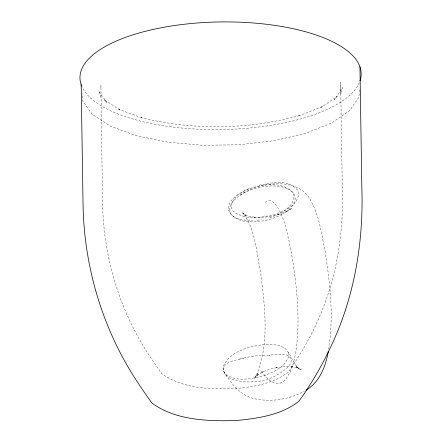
<?xml version="1.0" encoding="UTF-8"?>
<svg xmlns="http://www.w3.org/2000/svg" width="443" height="443" viewBox="0 0 443 443"><rect width="100%" height="100%" fill="white"/><g stroke="black" fill="none" stroke-linecap="round" stroke-linejoin="round"><path stroke-width="0.33" stroke-dasharray="2.21 1.66" d="M239.945 359.301L239.973 358.62L243.534 358.204C237.249 360.115 230.255 360.331 225.188 365.076L223.244 368.731C224.706 382.68 246.535 382.519 256.73 381.556C266.348 380.725 275.518 376.755 283.149 370.935C286.826 368.687 290.065 365.397 291.289 361.172L290.785 357.944L288.166 355.613C282.097 352.938 275.308 354.666 269.023 355.275L270.064 355.275M359.389 89.746L358.896 97.255L349.516 110.822L331.364 123.121L305.676 133.315L274.206 140.702L239.098 144.783L202.744 145.282L167.626 142.164L136.128 135.636L110.401 126.15L92.199 114.349L82.763 101.037L81.966 92.864M328.656 349.234C333.8 316.85 330.234 283.802 325.145 251.63C321.269 232.924 319.137 212.806 308.311 196.52C299.003 183.574 281.111 182.45 266.658 184.709C257.953 186.464 249.265 189.034 241.806 194.001C236.291 197.716 230.26 202.434 229.651 209.567L230.814 213.797C238.268 223.172 251.967 222.342 262.682 220.996C273.392 219.291 283.005 214.179 291.926 208.243L285.536 211.915L277.872 214.849L279.084 214.501L270.651 216.511L262.079 217.435L253.955 217.208L255.295 217.358L248.274 216.018L242.764 213.637L246.031 215.763L242.731 212.712C255.777 229.701 256.386 252.599 260.689 272.799C264.792 307.11 270.053 345.047 255.5 377.508L257.876 373.432L254.088 378.289L258.662 374.213L257.117 375.238L263.502 371.572L261.824 372.258L269.516 369.312L277.944 367.308L276.249 367.596L284.821 366.671L292.939 366.893L291.151 366.793L298.211 368.139L296.328 367.629L301.805 369.994L299.811 369.047L295.769 365.907L299.08 368.964C292.829 363.36 291.034 354.594 285.347 348.558C279.766 344.798 272.899 344.283 266.365 344.311C250.865 345.811 228.87 350.922 223.001 367.374L223.582 371.45C230.803 382.979 239.868 395.461 254.005 398.578C270.894 402.432 289.312 399.508 304.396 391.086M285.862 211.987L291.045 207.546L294.285 202.861L295.359 198.242L294.196 194.012C288.902 186.791 279.084 185.994 270.839 185.927C259.664 186.536 248.551 189.654 239.148 195.823M265.196 202.34L266.869 201.122L268.657 200.613L270.535 200.817A36.088 12.598 80.2 0 1 276.426 205.668C283.437 215.758 286.084 228.051 288.742 239.84C293.255 260.872 296.184 282.241 297.541 303.715C298.493 321.983 298.255 340.451 294.512 358.42C292.424 366.499 289.982 374.867 284.101 381.069C280.679 384.042 275.552 384.125 271.792 381.744A70.459 24.598 80.2 0 1 262.943 373.144L260.75 369.938M249.121 188.436C241.751 192.384 232.304 197.207 231.152 206.493L232.531 210.619C244.254 220.797 262.167 217.851 275.867 214.002C285.336 210.824 297.319 205.342 298.66 194.134L297.535 190.064C287.878 178.568 270.169 183.053 257.449 185.545M269.815 217.707C279.677 214.119 292.28 208.686 293.997 197.002L292.829 192.771C282.994 181.414 265.418 184.288 252.466 187.622C242.603 191.21 230 196.642 228.283 208.326L229.452 212.557C234.746 219.778 244.558 220.575 252.809 220.636M243.805 358.121C251.901 355.956 260.312 355.142 268.679 355.28M257.09 220.193L261.309 219.756M223.582 371.45C232.409 382.996 250.217 378.964 262.356 376.185C272.644 372.497 285.314 367.546 288.709 356.05L288.127 351.975M100.932 97.51L100.533 95.195L98.617 90.931L106.962 102.698L103.933 99.553L120.446 110.257L118.818 109.31L142.53 118.054L141.151 117.611C193.176 130.508 248.501 129.672 300.155 115.429L298.809 115.911L322.487 106.519L320.904 107.511L337.372 96.352L334.459 99.581L342.749 87.581L341.68 89.669L340.645 94.226L340.623 82.143L342.306 187.76C343.79 230.748 337.356 274.211 320.649 314.004C312.094 334.498 301.135 353.94 288.282 372.042C272.977 384.114 252.87 386.872 234.048 388.727C209.561 389.314 182.527 388.661 161.894 373.776C151.722 359.738 142.148 345.247 134.212 329.813C114.133 290.735 103.285 247.044 102.566 203.132L100.91 85.433L100.921 87.792M359.334 82.536A140.614 53.813 -0.9 0 1 220.758 129.572A140.614 53.813 -0.9 0 1 81.844 86.413"/><path stroke-width="0.66" d="M328.307 351.26C325.821 366.051 319.719 382.137 306.141 390.084M359.971 80.87A140.614 53.813 -0.9 0 0 220.448 21.94A140.614 53.813 -0.9 0 0 81.174 84.691L81.307 86.053M359.938 66.821L361.826 186.885C363.553 236.872 356.072 287.407 336.647 333.679C326.696 357.507 313.954 380.116 299.008 401.17C281.211 415.202 257.832 418.408 235.947 420.568C207.468 421.254 176.037 420.49 152.043 403.18C140.215 386.861 129.079 370.01 119.859 352.063C96.508 306.628 83.893 255.821 83.062 204.755L81.174 84.691"/></g></svg>
